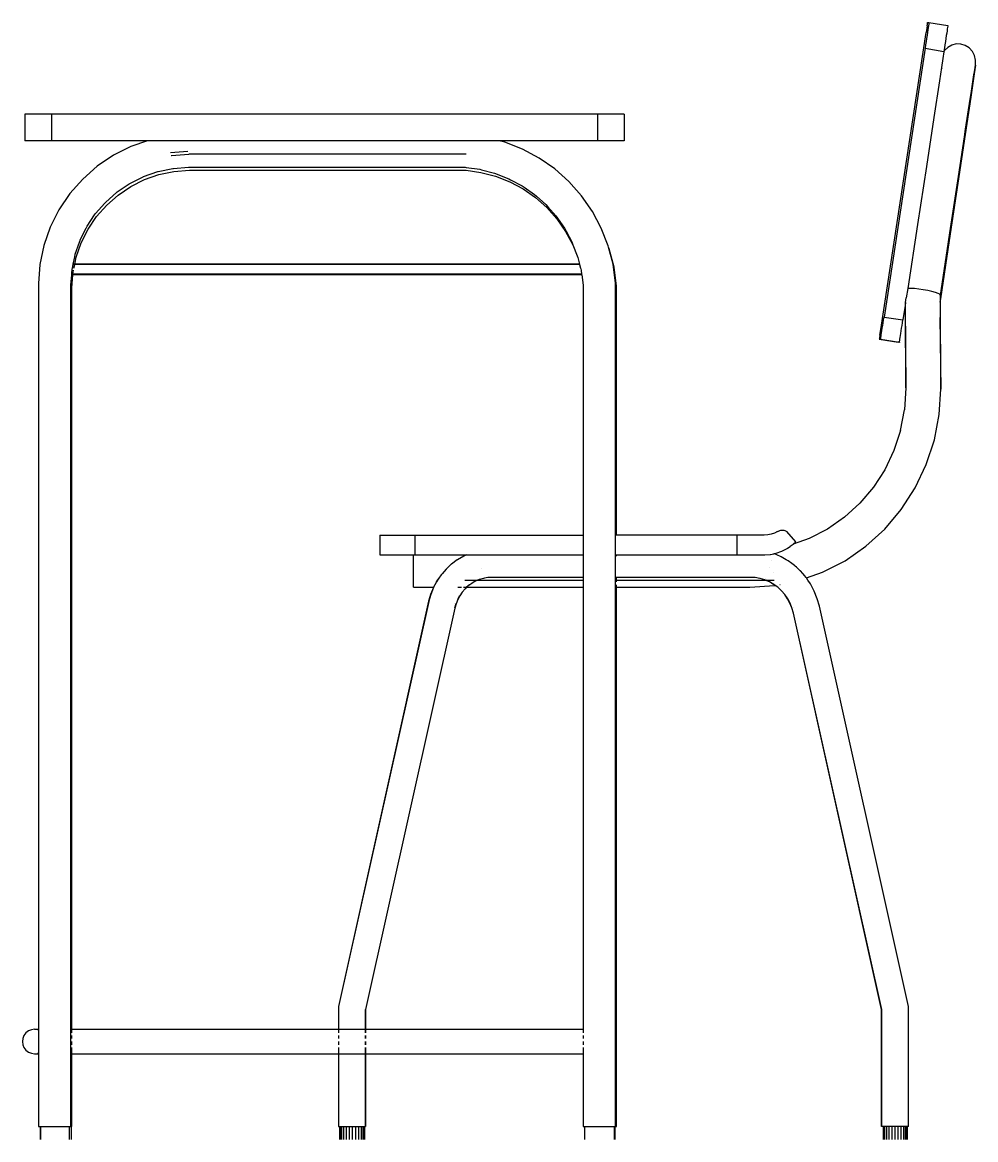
# Model space of a CAD drawing. Header units: metres. Extents: x 258817 to 259192, y 1878716 to 1878911.
# Drawn here: x 259068.732 to 259069.448, y 1878841.443 to 1878842.282 of the extents above; entities that cross this region are included whole.
import ezdxf

# ---------------------------------------------------------------- set-up
doc = ezdxf.new("R2010")
doc.units = ezdxf.units.M
doc.header["$MEASUREMENT"] = 0
doc.layers.add('Vistas', color=7, linetype='Continuous')

# ---------------------------------------------------------------- blocks, each defined once
blk = doc.blocks.new('silas')
for p, q in [((259019.41118, 1878842.27929), (259019.4104, 1878842.27428)), ((259019.41118, 1878842.27929), (259019.41136, 1878842.28041)), ((259019.41136, 1878842.28041), (259019.41149, 1878842.28123)), ((259019.41173, 1878842.2762), (259019.41144, 1878842.27428)), ((259019.41149, 1878842.28123), (259019.41157, 1878842.28173)), ((259019.41157, 1878842.28173), (259019.41161, 1878842.2819)), ((259019.41161, 1878842.2819), (259019.41256, 1878842.2819)), ((259019.41198, 1878842.27788), (259019.41173, 1878842.2762)), ((259019.41219, 1878842.27929), (259019.41198, 1878842.27788)), ((259019.41235, 1878842.28042), (259019.41219, 1878842.27929)), ((259019.41247, 1878842.28124), (259019.41235, 1878842.28042)), ((259019.41254, 1878842.28173), (259019.41247, 1878842.28124)), ((259019.41256, 1878842.2819), (259019.41254, 1878842.28173)), ((259019.41256, 1878842.2819), (259019.42673, 1878842.27957)), ((259019.42614, 1878842.27555), (259019.42589, 1878842.27387)), ((259019.42635, 1878842.27696), (259019.42614, 1878842.27555)), ((259019.42652, 1878842.27809), (259019.42635, 1878842.27696)), ((259019.42664, 1878842.27891), (259019.42652, 1878842.27809)), ((259019.42671, 1878842.2794), (259019.42664, 1878842.27891)), ((259019.42673, 1878842.27957), (259019.42671, 1878842.2794)), ((259019.37633, 1878842.05119), (259019.4104, 1878842.27428)), ((259019.41041, 1878842.26746), (259019.41003, 1878842.26497)), ((259019.41077, 1878842.26988), (259019.41041, 1878842.26746)), ((259019.41112, 1878842.27216), (259019.41077, 1878842.26988)), ((259019.41144, 1878842.27428), (259019.41112, 1878842.27216)), ((259019.42494, 1878842.26755), (259019.42457, 1878842.26513)), ((259019.42529, 1878842.26983), (259019.42494, 1878842.26755)), ((259019.42561, 1878842.27195), (259019.42529, 1878842.26983)), ((259019.42589, 1878842.27387), (259019.42561, 1878842.27195)), ((259019.40964, 1878842.26242), (259019.37882, 1878842.06058)), ((259019.41003, 1878842.26497), (259019.40964, 1878842.26242)), ((259019.40964, 1878842.26242), (259019.42381, 1878842.26009)), ((259019.42377, 1878842.25983), (259019.42298, 1878842.25471)), ((259019.42424, 1878842.26064), (259019.42377, 1878842.25983)), ((259019.42381, 1878842.26009), (259019.42377, 1878842.25983)), ((259019.42419, 1878842.26264), (259019.42381, 1878842.26009)), ((259019.42457, 1878842.26513), (259019.42419, 1878842.26264)), ((259019.42673, 1878842.26311), (259019.42424, 1878842.26064)), ((259019.42975, 1878842.26483), (259019.42673, 1878842.26311)), ((259019.4331, 1878842.26567), (259019.42975, 1878842.26483)), ((259019.43654, 1878842.26558), (259019.4331, 1878842.26567)), ((259019.43984, 1878842.26457), (259019.43654, 1878842.26558)), ((259019.44279, 1878842.2627), (259019.43984, 1878842.26457)), ((259019.44516, 1878842.2601), (259019.44279, 1878842.2627)), ((259019.44682, 1878842.25695), (259019.44516, 1878842.2601)), ((259019.42298, 1878842.25471), (259019.42197, 1878842.24809)), ((259019.44755, 1878842.24987), (259019.44662, 1878842.24336)), ((259019.44673, 1878842.24479), (259019.44755, 1878842.24987)), ((259019.44763, 1878842.25346), (259019.44682, 1878842.25695)), ((259019.44755, 1878842.24987), (259019.44763, 1878842.25346)), ((259019.42197, 1878842.24809), (259019.42042, 1878842.23791)), ((259019.42197, 1878842.24809), (259019.42214, 1878842.24736)), ((259019.44662, 1878842.24336), (259019.44398, 1878842.22563)), ((259019.44419, 1878842.2284), (259019.44637, 1878842.24249)), ((259019.44637, 1878842.24249), (259019.44673, 1878842.24479)), ((259019.42042, 1878842.23791), (259019.41622, 1878842.21038)), ((259019.44398, 1878842.22563), (259019.43979, 1878842.1977)), ((259019.44354, 1878842.22415), (259019.44419, 1878842.2284)), ((259019.44009, 1878842.20166), (259019.44354, 1878842.22415)), ((259019.18376, 1878842.21298), (259018.73376, 1878842.21298)), ((259018.73376, 1878842.21298), (259018.73376, 1878842.19298)), ((259018.75376, 1878842.21298), (259018.75376, 1878842.19298)), ((259019.16376, 1878842.21298), (259019.16376, 1878842.19298)), ((259019.18376, 1878842.21298), (259019.18376, 1878842.19298)), ((259019.41622, 1878842.21038), (259019.41062, 1878842.17373)), ((259019.43922, 1878842.19596), (259019.44009, 1878842.20166)), ((259019.18376, 1878842.19298), (259018.73376, 1878842.19298)), ((259018.82592, 1878842.19298), (259018.81331, 1878842.1886)), ((259019.094, 1878842.19189), (259019.08984, 1878842.19298)), ((259019.10728, 1878842.18669), (259019.094, 1878842.19189)), ((259019.43979, 1878842.1977), (259019.43429, 1878842.16119)), ((259019.43466, 1878842.16611), (259019.43922, 1878842.19596)), ((259018.81331, 1878842.1886), (259018.80024, 1878842.18207)), ((259018.84313, 1878842.18428), (259018.85613, 1878842.18528)), ((259018.84388, 1878842.18198), (259018.85688, 1878842.18298)), ((259019.06497, 1878842.18298), (259018.85688, 1878842.18298)), ((259019.11985, 1878842.17997), (259019.10728, 1878842.18669)), ((259018.78811, 1878842.17391), (259018.77714, 1878842.16427)), ((259018.80024, 1878842.18207), (259018.78811, 1878842.17391)), ((259018.84347, 1878842.18189), (259018.84388, 1878842.18198)), ((259019.13154, 1878842.17182), (259019.11985, 1878842.17997)), ((259018.81254, 1878842.16096), (259018.82261, 1878842.16599)), ((259018.82261, 1878842.16599), (259018.8228, 1878842.16608)), ((259018.8228, 1878842.16608), (259018.83362, 1878842.16985)), ((259018.82355, 1878842.16378), (259018.83438, 1878842.16755)), ((259018.83362, 1878842.16985), (259018.83373, 1878842.16987)), ((259018.83373, 1878842.16987), (259018.84485, 1878842.17219)), ((259018.83438, 1878842.16755), (259018.8456, 1878842.16989)), ((259018.84485, 1878842.17219), (259018.84527, 1878842.17222)), ((259018.84527, 1878842.17222), (259018.8566, 1878842.17309)), ((259018.8456, 1878842.16989), (259018.85735, 1878842.17079)), ((259018.8566, 1878842.17309), (259019.06429, 1878842.17309)), ((259018.85735, 1878842.17079), (259019.06504, 1878842.17079)), ((259019.06429, 1878842.17309), (259019.06519, 1878842.17297)), ((259019.06504, 1878842.17079), (259019.07619, 1878842.16924)), ((259019.06519, 1878842.17297), (259019.07544, 1878842.17154)), ((259019.07544, 1878842.17154), (259019.07659, 1878842.17124)), ((259019.07619, 1878842.16924), (259019.0872, 1878842.16637)), ((259019.07659, 1878842.17124), (259019.08645, 1878842.16867)), ((259019.08645, 1878842.16867), (259019.09705, 1878842.16452)), ((259019.0872, 1878842.16637), (259019.0978, 1878842.16222)), ((259019.1422, 1878842.16235), (259019.13154, 1878842.17182)), ((259019.41062, 1878842.17373), (259019.40396, 1878842.1301)), ((259019.43367, 1878842.15959), (259019.43466, 1878842.16611)), ((259018.77714, 1878842.16427), (259018.76749, 1878842.15329)), ((259018.80303, 1878842.15456), (259018.81212, 1878842.16068)), ((259018.80378, 1878842.15226), (259018.81329, 1878842.15866)), ((259018.81212, 1878842.16068), (259018.81254, 1878842.16096)), ((259018.81329, 1878842.15866), (259018.82355, 1878842.16378)), ((259019.09705, 1878842.16452), (259019.09848, 1878842.1637)), ((259019.0978, 1878842.16222), (259019.10784, 1878842.15685)), ((259019.09848, 1878842.1637), (259019.10709, 1878842.15915)), ((259019.10709, 1878842.15915), (259019.1086, 1878842.15809)), ((259019.1086, 1878842.15809), (259019.11642, 1878842.15264)), ((259019.15167, 1878842.15169), (259019.1422, 1878842.16235)), ((259019.43429, 1878842.16119), (259019.4278, 1878842.1182)), ((259019.42822, 1878842.12379), (259019.43367, 1878842.15959)), ((259018.76749, 1878842.15329), (259018.75934, 1878842.14117)), ((259018.79441, 1878842.14699), (259018.80242, 1878842.15403)), ((259018.79517, 1878842.14469), (259018.80378, 1878842.15226)), ((259018.80242, 1878842.15403), (259018.80303, 1878842.15456)), ((259019.10784, 1878842.15685), (259019.11717, 1878842.15034)), ((259019.11642, 1878842.15264), (259019.11793, 1878842.1513)), ((259019.11717, 1878842.15034), (259019.12568, 1878842.14278)), ((259019.11793, 1878842.1513), (259019.12493, 1878842.14508)), ((259019.15982, 1878842.14), (259019.15167, 1878842.15169)), ((259018.75934, 1878842.14117), (259018.75281, 1878842.1281)), ((259018.78685, 1878842.13838), (259018.79369, 1878842.14617)), ((259018.7876, 1878842.13608), (259018.79517, 1878842.14469)), ((259018.79369, 1878842.14617), (259018.79441, 1878842.14699)), ((259019.12493, 1878842.14508), (259019.12636, 1878842.14347)), ((259019.12568, 1878842.14278), (259019.13324, 1878842.13427)), ((259019.12636, 1878842.14347), (259019.13249, 1878842.13657)), ((259018.78045, 1878842.12887), (259018.78608, 1878842.13725)), ((259018.7812, 1878842.12657), (259018.7876, 1878842.13608)), ((259018.78608, 1878842.13725), (259018.78685, 1878842.13838)), ((259019.13249, 1878842.13657), (259019.139, 1878842.12724)), ((259019.13324, 1878842.13427), (259019.13975, 1878842.12494)), ((259019.16654, 1878842.12743), (259019.15982, 1878842.14)), ((259018.75281, 1878842.1281), (259018.74802, 1878842.1143)), ((259018.77532, 1878842.11861), (259018.77973, 1878842.12743)), ((259018.77608, 1878842.11631), (259018.7812, 1878842.12657)), ((259018.77973, 1878842.12743), (259018.78045, 1878842.12887)), ((259019.139, 1878842.12724), (259019.1401, 1878842.12515)), ((259019.13975, 1878842.12494), (259019.14512, 1878842.1149)), ((259019.1401, 1878842.12515), (259019.14436, 1878842.1172)), ((259019.17174, 1878842.11416), (259019.16654, 1878842.12743)), ((259019.40396, 1878842.1301), (259019.39662, 1878842.08202)), ((259019.4272, 1878842.11711), (259019.42822, 1878842.12379)), ((259018.77156, 1878842.10778), (259018.77472, 1878842.11688)), ((259018.77231, 1878842.10548), (259018.77608, 1878842.11631)), ((259018.77472, 1878842.11688), (259018.77515, 1878842.11812)), ((259018.77515, 1878842.11812), (259018.77532, 1878842.11861)), ((259019.14436, 1878842.1172), (259019.14524, 1878842.11496)), ((259019.42113, 1878842.07716), (259019.4272, 1878842.11711)), ((259019.4278, 1878842.1182), (259019.42115, 1878842.07428)), ((259018.74802, 1878842.1143), (259018.74503, 1878842.1)), ((259018.77115, 1878842.10581), (259018.77156, 1878842.10778)), ((259019.14512, 1878842.1149), (259019.14881, 1878842.10546)), ((259019.14524, 1878842.11496), (259019.14852, 1878842.1066)), ((259019.17204, 1878842.11301), (259019.17174, 1878842.11416)), ((259019.17249, 1878842.11186), (259019.17204, 1878842.11301)), ((259019.17534, 1878842.10036), (259019.17204, 1878842.11301)), ((259019.17609, 1878842.09806), (259019.17249, 1878842.11186)), ((259018.74503, 1878842.1), (259018.74394, 1878842.08575)), ((259018.76938, 1878842.09732), (259018.76993, 1878842.09996)), ((259019.15025, 1878842.09996), (259018.76951, 1878842.09996)), ((259019.15013, 1878842.10042), (259018.7696, 1878842.10042)), ((259018.76993, 1878842.09996), (259018.77003, 1878842.10042)), ((259018.77003, 1878842.10042), (259018.77115, 1878842.10581)), ((259018.77061, 1878842.09732), (259018.77116, 1878842.09996)), ((259018.77116, 1878842.09996), (259018.77126, 1878842.10042)), ((259018.77126, 1878842.10042), (259018.77231, 1878842.10548)), ((259019.14852, 1878842.1066), (259019.14881, 1878842.10546)), ((259019.14881, 1878842.10546), (259019.15013, 1878842.10042)), ((259019.15013, 1878842.10042), (259019.15025, 1878842.09996)), ((259019.15025, 1878842.09996), (259019.15094, 1878842.09732)), ((259019.17569, 1878842.09798), (259019.17534, 1878842.10036)), ((259018.76832, 1878842.08481), (259018.7689, 1878842.09238)), ((259018.7689, 1878842.09238), (259018.76894, 1878842.09285)), ((259019.15184, 1878842.09238), (259018.7689, 1878842.09238)), ((259018.76894, 1878842.09285), (259018.76905, 1878842.09439)), ((259019.15177, 1878842.09285), (259018.76894, 1878842.09285)), ((259018.76905, 1878842.09439), (259018.76917, 1878842.09586)), ((259018.76907, 1878842.08251), (259018.76983, 1878842.09238)), ((259018.76917, 1878842.09586), (259018.76922, 1878842.09656)), ((259018.76922, 1878842.09656), (259018.76928, 1878842.09685)), ((259018.76928, 1878842.09685), (259018.76938, 1878842.09732)), ((259018.76983, 1878842.09238), (259018.76986, 1878842.09285)), ((259018.76986, 1878842.09285), (259018.76997, 1878842.09426)), ((259018.76997, 1878842.09426), (259018.77031, 1878842.09586)), ((259019.15094, 1878842.09732), (259019.15106, 1878842.09685)), ((259019.15106, 1878842.09685), (259019.15132, 1878842.09586)), ((259019.15132, 1878842.09586), (259019.15139, 1878842.09559)), ((259019.15139, 1878842.09559), (259019.15177, 1878842.09285)), ((259019.15177, 1878842.09285), (259019.15184, 1878842.09238)), ((259019.15184, 1878842.09238), (259019.15294, 1878842.08444)), ((259019.17732, 1878842.08612), (259019.17569, 1878842.09798)), ((259019.17807, 1878842.08382), (259019.17609, 1878842.09806)), ((259018.74394, 1878842.08575), (259018.74394, 1878841.45298)), ((259018.76832, 1878841.45298), (259018.76832, 1878842.08481)), ((259018.76907, 1878841.52313), (259018.76907, 1878842.08251)), ((259019.15294, 1878842.08444), (259019.15294, 1878841.52313)), ((259019.17732, 1878841.45298), (259019.17732, 1878842.08612)), ((259019.17807, 1878841.89685), (259019.17807, 1878842.08382)), ((259019.39662, 1878842.08202), (259019.39556, 1878842.07512)), ((259019.39692, 1878842.08207), (259019.39662, 1878842.08202)), ((259019.39904, 1878842.08212), (259019.39692, 1878842.08207)), ((259019.40178, 1878842.08198), (259019.39904, 1878842.08212)), ((259019.40495, 1878842.08165), (259019.40178, 1878842.08198)), ((259019.40833, 1878842.08116), (259019.40495, 1878842.08165)), ((259019.39501, 1878842.07149), (259019.39556, 1878842.07512)), ((259019.41169, 1878842.08055), (259019.40833, 1878842.08116)), ((259019.41481, 1878842.07985), (259019.41169, 1878842.08055)), ((259019.41748, 1878842.07911), (259019.41481, 1878842.07985)), ((259019.4195, 1878842.07838), (259019.41748, 1878842.07911)), ((259019.42075, 1878842.07772), (259019.4195, 1878842.07838)), ((259019.42113, 1878842.07716), (259019.42075, 1878842.07772)), ((259019.42115, 1878842.07428), (259019.42077, 1878842.0718)), ((259019.42115, 1878842.07428), (259019.42113, 1878842.07716)), ((259019.42151, 1878842.00651), (259019.42115, 1878842.07428)), ((259019.39466, 1878842.06919), (259019.39303, 1878842.05854)), ((259019.39501, 1878842.07149), (259019.39466, 1878842.06919)), ((259019.39466, 1878842.06919), (259019.39512, 1878842.0074)), ((259019.39507, 1878842.06703), (259019.39501, 1878842.07149)), ((259019.39512, 1878842.0074), (259019.39507, 1878842.06703)), ((259019.37816, 1878842.05627), (259019.37849, 1878842.05841)), ((259019.37849, 1878842.05841), (259019.37882, 1878842.06058)), ((259019.37882, 1878842.06058), (259019.39303, 1878842.05854)), ((259019.3927, 1878842.05636), (259019.39303, 1878842.05854)), ((259019.42082, 1878842.0604), (259019.42151, 1878842.00651)), ((259019.37569, 1878842.04692), (259019.37633, 1878842.05119)), ((259019.37678, 1878842.04736), (259019.37701, 1878842.0488)), ((259019.37701, 1878842.0488), (259019.37726, 1878842.05044)), ((259019.37726, 1878842.05044), (259019.37754, 1878842.05225)), ((259019.37754, 1878842.05225), (259019.37784, 1878842.0542)), ((259019.37784, 1878842.0542), (259019.37816, 1878842.05627)), ((259019.39122, 1878842.04676), (259019.39147, 1878842.04839)), ((259019.39147, 1878842.04839), (259019.39175, 1878842.05021)), ((259019.39175, 1878842.05021), (259019.39205, 1878842.05216)), ((259019.39205, 1878842.05216), (259019.39237, 1878842.05423)), ((259019.39237, 1878842.05423), (259019.3927, 1878842.05636)), ((259019.37527, 1878842.04404), (259019.37525, 1878842.04391)), ((259019.37623, 1878842.04392), (259019.37525, 1878842.04391)), ((259019.37525, 1878842.04391), (259019.38946, 1878842.04187)), ((259019.37532, 1878842.04441), (259019.37527, 1878842.04404)), ((259019.37541, 1878842.04502), (259019.37532, 1878842.04441)), ((259019.37569, 1878842.04692), (259019.37541, 1878842.04502)), ((259019.37623, 1878842.04392), (259019.37626, 1878842.04406)), ((259019.37623, 1878842.04392), (259019.39044, 1878842.04187)), ((259019.37626, 1878842.04406), (259019.37633, 1878842.04448)), ((259019.37633, 1878842.04448), (259019.37644, 1878842.04519)), ((259019.37644, 1878842.04519), (259019.37659, 1878842.04615)), ((259019.37659, 1878842.04615), (259019.37678, 1878842.04736)), ((259019.38938, 1878842.04158), (259019.38943, 1878842.04187)), ((259019.39044, 1878842.04187), (259019.38946, 1878842.04187)), ((259019.39044, 1878842.04187), (259019.39039, 1878842.04159)), ((259019.39044, 1878842.04187), (259019.39039, 1878842.04159)), ((259019.39044, 1878842.04187), (259019.39047, 1878842.04202)), ((259019.39049, 1878842.04187), (259019.39044, 1878842.04159)), ((259019.39049, 1878842.04187), (259019.39044, 1878842.04159)), ((259019.39047, 1878842.04202), (259019.39054, 1878842.04244)), ((259019.39054, 1878842.04244), (259019.39065, 1878842.04314)), ((259019.39065, 1878842.04314), (259019.39081, 1878842.04411)), ((259019.39081, 1878842.04411), (259019.391, 1878842.04532)), ((259019.391, 1878842.04532), (259019.39122, 1878842.04676)), ((259019.39512, 1878842.0074), (259019.39408, 1878841.99105)), ((259019.42031, 1878841.98747), (259019.42151, 1878842.00651)), ((259019.39109, 1878841.97542), (259019.39408, 1878841.99105)), ((259019.41664, 1878841.96831), (259019.42031, 1878841.98747)), ((259019.39109, 1878841.97542), (259019.38615, 1878841.96033)), ((259019.41059, 1878841.94982), (259019.41664, 1878841.96831)), ((259019.38615, 1878841.96033), (259019.37936, 1878841.94603)), ((259019.40227, 1878841.93231), (259019.41059, 1878841.94982)), ((259019.37936, 1878841.94603), (259019.37083, 1878841.93278)), ((259019.37083, 1878841.93278), (259019.3607, 1878841.9208)), ((259019.39181, 1878841.91607), (259019.40227, 1878841.93231)), ((259019.3607, 1878841.9208), (259019.34916, 1878841.91029)), ((259019.37941, 1878841.90139), (259019.39181, 1878841.91607)), ((259019.34916, 1878841.91029), (259019.33639, 1878841.90143)), ((259019.29147, 1878841.89703), (259019.28883, 1878841.89685)), ((259019.29407, 1878841.89757), (259019.29147, 1878841.89703)), ((259019.29658, 1878841.89845), (259019.29407, 1878841.89757)), ((259019.29895, 1878841.89967), (259019.29658, 1878841.89845)), ((259019.29895, 1878841.89967), (259019.29949, 1878841.89996)), ((259019.29949, 1878841.89996), (259019.30006, 1878841.90021)), ((259019.30006, 1878841.90021), (259019.30064, 1878841.90041)), ((259019.30064, 1878841.90041), (259019.30124, 1878841.90055)), ((259019.30124, 1878841.90055), (259019.30185, 1878841.90063)), ((259019.30185, 1878841.90063), (259019.30246, 1878841.90066)), ((259019.30246, 1878841.90066), (259019.30307, 1878841.90063)), ((259019.30307, 1878841.90063), (259019.30368, 1878841.90055)), ((259019.30368, 1878841.90055), (259019.30428, 1878841.90041)), ((259019.30428, 1878841.90041), (259019.30486, 1878841.90021)), ((259019.30486, 1878841.90021), (259019.30542, 1878841.89996)), ((259019.30542, 1878841.89996), (259019.30597, 1878841.89967)), ((259019.31254, 1878841.89188), (259019.30597, 1878841.89967)), ((259019.33639, 1878841.90143), (259019.32262, 1878841.89439)), ((259019.36526, 1878841.88851), (259019.37941, 1878841.90139)), ((259019.00022, 1878841.89685), (259019.00022, 1878841.88206)), ((259019.00022, 1878841.89685), (259019.15294, 1878841.89685)), ((259019.02664, 1878841.89685), (259019.02664, 1878841.88206)), ((259019.28883, 1878841.89685), (259019.1769, 1878841.89685)), ((259019.26859, 1878841.88206), (259019.26859, 1878841.89685)), ((259019.30985, 1878841.88943), (259019.30831, 1878841.88837)), ((259019.30985, 1878841.88943), (259019.31066, 1878841.89017)), ((259019.32262, 1878841.89439), (259019.31066, 1878841.89017)), ((259019.31066, 1878841.89017), (259019.31254, 1878841.89188)), ((259019.00022, 1878841.88206), (259019.15294, 1878841.88206)), ((259019.02565, 1878841.85769), (259019.02565, 1878841.88206)), ((259019.06328, 1878841.8811), (259019.05854, 1878841.87838)), ((259019.06321, 1878841.88112), (259019.06317, 1878841.8811)), ((259019.06321, 1878841.88112), (259019.06328, 1878841.8811)), ((259019.06332, 1878841.88112), (259019.06328, 1878841.8811)), ((259019.06541, 1878841.88206), (259019.06332, 1878841.88112)), ((259019.07418, 1878841.8817), (259019.07419, 1878841.88167)), ((259019.1769, 1878841.88206), (259019.2893, 1878841.88206)), ((259019.17807, 1878841.8811), (259019.17807, 1878841.88206)), ((259019.2893, 1878841.88206), (259019.29334, 1878841.88234)), ((259019.29334, 1878841.88234), (259019.2935, 1878841.88237)), ((259019.2935, 1878841.88237), (259019.29621, 1878841.88293)), ((259019.29621, 1878841.88293), (259019.29777, 1878841.88325)), ((259019.29649, 1878841.88281), (259019.29621, 1878841.88293)), ((259019.30103, 1878841.88086), (259019.29649, 1878841.88281)), ((259019.29777, 1878841.88325), (259019.30204, 1878841.88476)), ((259019.30154, 1878841.88064), (259019.30103, 1878841.88086)), ((259019.30545, 1878841.8784), (259019.30154, 1878841.88064)), ((259019.30204, 1878841.88476), (259019.30609, 1878841.88683)), ((259019.30609, 1878841.88683), (259019.30644, 1878841.88707)), ((259019.30644, 1878841.88707), (259019.30831, 1878841.88837)), ((259019.34962, 1878841.87766), (259019.36526, 1878841.88851)), ((259019.05382, 1878841.87496), (259019.04999, 1878841.87142)), ((259019.05393, 1878841.87496), (259019.0501, 1878841.87142)), ((259019.05409, 1878841.87511), (259019.05393, 1878841.87496)), ((259019.05838, 1878841.87826), (259019.05409, 1878841.87511)), ((259019.05854, 1878841.87838), (259019.05838, 1878841.87826)), ((259019.29252, 1878841.87294), (259019.29251, 1878841.87291)), ((259019.29406, 1878841.87792), (259019.29406, 1878841.87795)), ((259019.30677, 1878841.87765), (259019.30545, 1878841.8784)), ((259019.30951, 1878841.87563), (259019.30677, 1878841.87765)), ((259019.31164, 1878841.87407), (259019.30951, 1878841.87563)), ((259019.31211, 1878841.87363), (259019.31164, 1878841.87407)), ((259019.31299, 1878841.87282), (259019.31211, 1878841.87363)), ((259019.31572, 1878841.87029), (259019.31299, 1878841.87282)), ((259019.33274, 1878841.86902), (259019.34962, 1878841.87766)), ((259019.0445, 1878841.86457), (259019.04342, 1878841.86298)), ((259019.04461, 1878841.86457), (259019.04352, 1878841.86298)), ((259019.04637, 1878841.86713), (259019.04461, 1878841.86457)), ((259019.04702, 1878841.86787), (259019.04637, 1878841.86713)), ((259019.05002, 1878841.87135), (259019.04702, 1878841.86787)), ((259019.0501, 1878841.87142), (259019.05002, 1878841.87135)), ((259019.0749, 1878841.86352), (259019.07375, 1878841.86298)), ((259019.075, 1878841.86352), (259019.0749, 1878841.86352)), ((259019.07797, 1878841.86443), (259019.075, 1878841.86352)), ((259019.07636, 1878841.87178), (259019.07636, 1878841.87175)), ((259019.07808, 1878841.86443), (259019.07797, 1878841.86443)), ((259019.07873, 1878841.86457), (259019.07808, 1878841.86443)), ((259019.07884, 1878841.86457), (259019.07873, 1878841.86457)), ((259019.08123, 1878841.86499), (259019.07884, 1878841.86457)), ((259019.0847, 1878841.86519), (259019.08123, 1878841.86499)), ((259019.15294, 1878841.86519), (259019.0847, 1878841.86519)), ((259019.27815, 1878841.86519), (259019.1769, 1878841.86519)), ((259019.17807, 1878841.86173), (259019.17807, 1878841.86457)), ((259019.28203, 1878841.86496), (259019.27815, 1878841.86519)), ((259019.28214, 1878841.86496), (259019.28203, 1878841.86496)), ((259019.28569, 1878841.86431), (259019.28214, 1878841.86496)), ((259019.2858, 1878841.86431), (259019.28569, 1878841.86431)), ((259019.28926, 1878841.86325), (259019.2858, 1878841.86431)), ((259019.28968, 1878841.86449), (259019.28967, 1878841.86446)), ((259019.29586, 1878841.86861), (259019.29584, 1878841.86857)), ((259019.3161, 1878841.86995), (259019.31572, 1878841.87029)), ((259019.31777, 1878841.86801), (259019.3161, 1878841.86995)), ((259019.3193, 1878841.86624), (259019.31777, 1878841.86801)), ((259019.32009, 1878841.86533), (259019.3193, 1878841.86624)), ((259019.32023, 1878841.86512), (259019.32009, 1878841.86533)), ((259019.32051, 1878841.86471), (259019.32023, 1878841.86512)), ((259019.32051, 1878841.86471), (259019.33274, 1878841.86902)), ((259019.3217, 1878841.86298), (259019.32051, 1878841.86471)), ((259019.02565, 1878841.85769), (259019.04062, 1878841.85769)), ((259019.04045, 1878841.85757), (259019.03835, 1878841.85235)), ((259019.04054, 1878841.85753), (259019.03846, 1878841.85235)), ((259019.04051, 1878841.85769), (259019.04045, 1878841.85757)), ((259019.04151, 1878841.85954), (259019.04051, 1878841.85769)), ((259019.04056, 1878841.85757), (259019.04054, 1878841.85753)), ((259019.04062, 1878841.85769), (259019.04056, 1878841.85757)), ((259019.04161, 1878841.85954), (259019.04062, 1878841.85769)), ((259019.04278, 1878841.86173), (259019.04161, 1878841.85954)), ((259019.0431, 1878841.86252), (259019.04267, 1878841.86173)), ((259019.04318, 1878841.86247), (259019.04278, 1878841.86173)), ((259019.04342, 1878841.86298), (259019.0431, 1878841.86252)), ((259019.04321, 1878841.86252), (259019.04318, 1878841.86247)), ((259019.04352, 1878841.86298), (259019.04321, 1878841.86252)), ((259019.05875, 1878841.85769), (259019.06151, 1878841.85769)), ((259019.06425, 1878841.85652), (259019.06212, 1878841.85405)), ((259019.06313, 1878841.85769), (259019.15294, 1878841.85769)), ((259019.06404, 1878841.86298), (259019.06748, 1878841.86298)), ((259019.0654, 1878841.85769), (259019.0642, 1878841.85658)), ((259019.06551, 1878841.85769), (259019.06425, 1878841.85652)), ((259019.06653, 1878841.85873), (259019.0654, 1878841.85769)), ((259019.06664, 1878841.85873), (259019.06551, 1878841.85769)), ((259019.06764, 1878841.85954), (259019.06653, 1878841.85873)), ((259019.06774, 1878841.85954), (259019.06664, 1878841.85873)), ((259019.06925, 1878841.86065), (259019.06774, 1878841.85954)), ((259019.06784, 1878841.86298), (259019.15294, 1878841.86298)), ((259019.07113, 1878841.86173), (259019.06925, 1878841.86065)), ((259019.07194, 1878841.86225), (259019.07103, 1878841.86173)), ((259019.07205, 1878841.86225), (259019.07113, 1878841.86173)), ((259019.07205, 1878841.86225), (259019.07194, 1878841.86225)), ((259019.07365, 1878841.86298), (259019.07205, 1878841.86225)), ((259019.1769, 1878841.86298), (259019.29313, 1878841.86298)), ((259019.1769, 1878841.85769), (259019.27813, 1878841.85769)), ((259019.17807, 1878841.45298), (259019.17807, 1878841.85954)), ((259019.27813, 1878841.85769), (259019.29647, 1878841.85894)), ((259019.28937, 1878841.86325), (259019.28926, 1878841.86325)), ((259019.28989, 1878841.86298), (259019.28937, 1878841.86325)), ((259019.29078, 1878841.8626), (259019.29, 1878841.86298)), ((259019.29088, 1878841.8626), (259019.29078, 1878841.8626)), ((259019.2928, 1878841.86178), (259019.29088, 1878841.8626)), ((259019.29473, 1878841.86067), (259019.2928, 1878841.86178)), ((259019.29325, 1878841.86298), (259019.29323, 1878841.86294)), ((259019.29336, 1878841.86298), (259019.29596, 1878841.86295)), ((259019.29595, 1878841.85991), (259019.29463, 1878841.86067)), ((259019.29597, 1878841.85996), (259019.29473, 1878841.86067)), ((259019.2971, 1878841.85907), (259019.29595, 1878841.85991)), ((259019.29596, 1878841.86295), (259019.29638, 1878841.86298)), ((259019.29606, 1878841.85991), (259019.29597, 1878841.85996)), ((259019.29719, 1878841.85908), (259019.29606, 1878841.85991)), ((259019.29647, 1878841.85894), (259019.2971, 1878841.85907)), ((259019.2971, 1878841.85907), (259019.29719, 1878841.85908)), ((259019.29898, 1878841.85769), (259019.2971, 1878841.85907)), ((259019.29719, 1878841.85908), (259019.29749, 1878841.85915)), ((259019.29902, 1878841.85774), (259019.29719, 1878841.85908)), ((259019.29749, 1878841.85915), (259019.29757, 1878841.85916)), ((259019.30175, 1878841.85512), (259019.29898, 1878841.85769)), ((259019.29909, 1878841.85769), (259019.29902, 1878841.85774)), ((259019.3018, 1878841.85518), (259019.29909, 1878841.85769)), ((259019.30072, 1878841.85981), (259019.30085, 1878841.85984)), ((259019.30085, 1878841.85984), (259019.30094, 1878841.85986)), ((259019.30423, 1878841.85225), (259019.30175, 1878841.85512)), ((259019.30186, 1878841.85512), (259019.3018, 1878841.85518)), ((259019.30434, 1878841.85225), (259019.30186, 1878841.85512)), ((259019.32355, 1878841.86028), (259019.3217, 1878841.86298)), ((259019.32645, 1878841.85487), (259019.32355, 1878841.86028)), ((259019.03691, 1878841.84719), (259018.9692, 1878841.54308)), ((259019.03701, 1878841.84716), (259018.96931, 1878841.54306)), ((259019.03835, 1878841.85235), (259019.03691, 1878841.84719)), ((259019.03702, 1878841.84719), (259019.03701, 1878841.84716)), ((259019.03845, 1878841.85231), (259019.03702, 1878841.84719)), ((259019.03846, 1878841.85235), (259019.03845, 1878841.85231)), ((259019.03874, 1878841.85224), (259019.03873, 1878841.85221)), ((259019.05871, 1878841.84845), (259019.05748, 1878841.84539)), ((259019.06015, 1878841.85135), (259019.05862, 1878841.84849)), ((259019.06026, 1878841.85135), (259019.05871, 1878841.84845)), ((259019.06019, 1878841.8514), (259019.06015, 1878841.85135)), ((259019.06212, 1878841.85405), (259019.06026, 1878841.85135)), ((259019.30639, 1878841.84911), (259019.30423, 1878841.85225)), ((259019.3065, 1878841.84911), (259019.30434, 1878841.85225)), ((259019.30819, 1878841.84574), (259019.30639, 1878841.84911)), ((259019.3083, 1878841.84574), (259019.3065, 1878841.84911)), ((259019.32875, 1878841.84915), (259019.32645, 1878841.85487)), ((259019.33034, 1878841.84348), (259019.32875, 1878841.84915)), ((259019.05651, 1878841.84192), (259018.98944, 1878841.54069)), ((259019.05621, 1878841.84585), (259019.0562, 1878841.84581)), ((259019.05737, 1878841.84539), (259019.05641, 1878841.84194)), ((259019.05748, 1878841.84539), (259019.05651, 1878841.84192)), ((259019.05711, 1878841.84552), (259019.0571, 1878841.84548)), ((259019.05738, 1878841.84542), (259019.05737, 1878841.84539)), ((259019.30962, 1878841.84218), (259019.30819, 1878841.84574)), ((259019.30972, 1878841.84222), (259019.3083, 1878841.84574)), ((259019.31074, 1878841.8382), (259019.30962, 1878841.84218)), ((259019.30973, 1878841.84218), (259019.30972, 1878841.84222)), ((259019.31084, 1878841.83823), (259019.30973, 1878841.84218)), ((259019.3099, 1878841.84225), (259019.30989, 1878841.84228)), ((259019.3108, 1878841.84258), (259019.31079, 1878841.84261)), ((259019.39722, 1878841.54308), (259019.33034, 1878841.84348)), ((259019.37698, 1878841.54069), (259019.31074, 1878841.8382)), ((259019.31085, 1878841.8382), (259019.31084, 1878841.83823)), ((259019.37708, 1878841.54071), (259019.31085, 1878841.8382)), ((259018.9692, 1878841.54308), (259018.9692, 1878841.52582)), ((259018.96931, 1878841.54306), (259018.96931, 1878841.52313)), ((259018.98933, 1878841.54069), (259018.98933, 1878841.52313)), ((259018.98944, 1878841.54069), (259018.98944, 1878841.52313)), ((259019.37698, 1878841.45284), (259019.37698, 1878841.54069)), ((259019.37709, 1878841.45284), (259019.37708, 1878841.54071)), ((259019.39722, 1878841.45284), (259019.39722, 1878841.54308)), ((259018.73305, 1878841.52124), (259018.73214, 1878841.51903)), ((259018.73451, 1878841.52313), (259018.73305, 1878841.52124)), ((259018.73641, 1878841.52459), (259018.73451, 1878841.52313)), ((259018.73861, 1878841.5255), (259018.73641, 1878841.52459)), ((259018.74098, 1878841.52582), (259018.73861, 1878841.5255)), ((259018.74336, 1878841.5255), (259018.74098, 1878841.52582)), ((259018.74098, 1878841.52582), (259018.74435, 1878841.52582)), ((259018.74394, 1878841.52526), (259018.74336, 1878841.5255)), ((259018.74435, 1878841.52509), (259018.74394, 1878841.52526)), ((259018.7679, 1878841.52582), (259019.15294, 1878841.52582)), ((259018.76907, 1878841.51903), (259018.76907, 1878841.52124)), ((259018.9692, 1878841.52582), (259018.9692, 1878841.52313)), ((259018.9692, 1878841.52124), (259018.9692, 1878841.51903)), ((259018.96931, 1878841.52124), (259018.96931, 1878841.51903)), ((259018.98933, 1878841.52124), (259018.98933, 1878841.51903)), ((259018.98944, 1878841.52124), (259018.98944, 1878841.51903)), ((259019.15294, 1878841.52124), (259019.15294, 1878841.51903)), ((259018.73214, 1878841.51903), (259018.73183, 1878841.51666)), ((259018.73183, 1878841.51666), (259018.73214, 1878841.51429)), ((259018.73214, 1878841.51429), (259018.73305, 1878841.51208)), ((259018.73305, 1878841.51208), (259018.73451, 1878841.51018)), ((259018.76907, 1878841.51429), (259018.76907, 1878841.51666)), ((259018.76907, 1878841.50781), (259018.76907, 1878841.51208)), ((259018.9692, 1878841.51666), (259018.9692, 1878841.51429)), ((259018.9692, 1878841.51208), (259018.9692, 1878841.50781)), ((259018.96931, 1878841.51666), (259018.96931, 1878841.51429)), ((259018.96931, 1878841.51208), (259018.96931, 1878841.50781)), ((259018.98933, 1878841.51666), (259018.98933, 1878841.51429)), ((259018.98933, 1878841.51208), (259018.98933, 1878841.50781)), ((259018.98944, 1878841.51666), (259018.98944, 1878841.51429)), ((259018.98944, 1878841.51208), (259018.98944, 1878841.50781)), ((259019.15294, 1878841.51666), (259019.15294, 1878841.51429)), ((259019.15294, 1878841.51208), (259019.15294, 1878841.50781)), ((259018.73451, 1878841.51018), (259018.73641, 1878841.50873)), ((259018.73641, 1878841.50873), (259018.73861, 1878841.50781)), ((259018.73861, 1878841.50781), (259018.74098, 1878841.5075)), ((259018.74098, 1878841.5075), (259018.74435, 1878841.5075)), ((259018.74336, 1878841.50781), (259018.74394, 1878841.50805)), ((259018.74394, 1878841.50805), (259018.74435, 1878841.50822)), ((259018.7679, 1878841.5075), (259019.15294, 1878841.5075)), ((259018.76907, 1878841.45298), (259018.76907, 1878841.5075)), ((259018.9692, 1878841.5075), (259018.9692, 1878841.45284)), ((259018.96931, 1878841.5075), (259018.96931, 1878841.45284)), ((259018.98933, 1878841.5075), (259018.98933, 1878841.45284)), ((259018.98944, 1878841.5075), (259018.98944, 1878841.45284)), ((259019.15294, 1878841.50776), (259019.15294, 1878841.45298)), ((259018.74394, 1878841.45298), (259018.76907, 1878841.45298)), ((259018.74519, 1878841.45298), (259018.74519, 1878841.44298)), ((259018.74535, 1878841.45298), (259018.74535, 1878841.44298)), ((259018.76707, 1878841.45298), (259018.76707, 1878841.44298)), ((259018.76841, 1878841.45298), (259018.76841, 1878841.44298)), ((259018.9692, 1878841.45284), (259018.98944, 1878841.45284)), ((259018.96988, 1878841.45284), (259018.96988, 1878841.44298)), ((259018.96999, 1878841.45284), (259018.96999, 1878841.44298)), ((259018.97026, 1878841.45284), (259018.97026, 1878841.44298)), ((259018.97037, 1878841.45284), (259018.97037, 1878841.44298)), ((259018.97135, 1878841.45284), (259018.97135, 1878841.44298)), ((259018.97288, 1878841.45284), (259018.97288, 1878841.44298)), ((259018.97486, 1878841.45284), (259018.97486, 1878841.44298)), ((259018.97714, 1878841.45284), (259018.97714, 1878841.44298)), ((259018.97959, 1878841.45284), (259018.97958, 1878841.44298)), ((259018.982, 1878841.45284), (259018.982, 1878841.44298)), ((259018.98424, 1878841.45284), (259018.98424, 1878841.44298)), ((259018.98615, 1878841.45284), (259018.98615, 1878841.44298)), ((259018.9876, 1878841.45284), (259018.9876, 1878841.44298)), ((259018.98849, 1878841.45284), (259018.98849, 1878841.44298)), ((259018.98865, 1878841.45284), (259018.98865, 1878841.44298)), ((259018.98876, 1878841.45284), (259018.98876, 1878841.44298)), ((259019.15294, 1878841.45298), (259019.17807, 1878841.45298)), ((259019.15399, 1878841.45298), (259019.15399, 1878841.44298)), ((259019.17627, 1878841.45298), (259019.17627, 1878841.44298)), ((259019.17675, 1878841.45298), (259019.17675, 1878841.44298)), ((259019.39722, 1878841.45284), (259019.37698, 1878841.45284)), ((259019.37809, 1878841.45284), (259019.37809, 1878841.44298)), ((259019.3782, 1878841.45284), (259019.3782, 1878841.44298)), ((259019.37845, 1878841.45284), (259019.37845, 1878841.44298)), ((259019.3793, 1878841.45284), (259019.3793, 1878841.44298)), ((259019.38068, 1878841.45284), (259019.38068, 1878841.44298)), ((259019.38251, 1878841.45284), (259019.38251, 1878841.44298)), ((259019.38465, 1878841.45284), (259019.38465, 1878841.44298)), ((259019.38693, 1878841.45284), (259019.38696, 1878841.44298)), ((259019.38928, 1878841.45284), (259019.38928, 1878841.44298)), ((259019.39146, 1878841.45284), (259019.39146, 1878841.44298)), ((259019.39335, 1878841.45284), (259019.39335, 1878841.44298)), ((259019.39481, 1878841.45284), (259019.39481, 1878841.44298)), ((259019.39576, 1878841.45284), (259019.39575, 1878841.44298)), ((259019.39611, 1878841.45284), (259019.39611, 1878841.44298))]:
    blk.add_line(p, q)

msp = doc.modelspace()

# ---------------------------------------------------------------- block references
at = {"layer": 'Vistas'}
msp.add_blockref('silas', (50, 0), dxfattribs=at)

doc.saveas('drawing.dxf')
